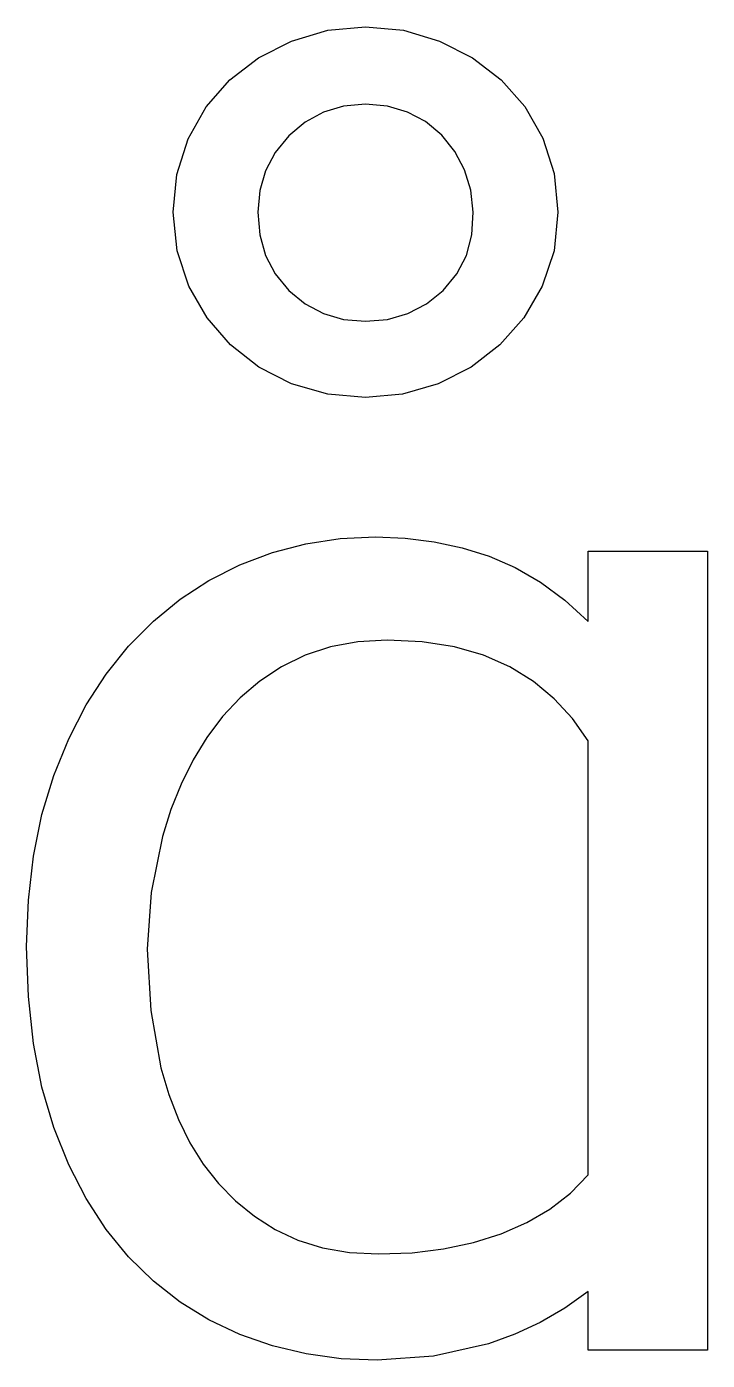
# Model space of a CAD drawing. Extents: x 0.6 to 7.2, y -0.1 to 12.8.
import ezdxf

# ---------------------------------------------------------------- set-up
doc = ezdxf.new("R2010")
doc.units = 0
doc.layers.get('0').update_dxf_attribs({"linetype": 'CONTINUOUS'})

msp = doc.modelspace()

# ---------------------------------------------------------------- linework, layer by layer
at = {"color": 0}
for p, q in [((3.5364, 12.757), (3.90278, 12.7917)), ((3.90278, 12.7917), (4.2691, 12.757)), ((2.86806, 12.4896), (3.1875, 12.6528)), ((3.1875, 12.6528), (3.5364, 12.757)), ((4.2691, 12.757), (4.61806, 12.6528)), ((4.61806, 12.6528), (4.9375, 12.4896)), ((2.59028, 12.2778), (2.86806, 12.4896)), ((4.9375, 12.4896), (5.21528, 12.2778)), ((2.36111, 12.0174), (2.59028, 12.2778)), ((5.21528, 12.2778), (5.44439, 12.0192)), ((2.1875, 11.7083), (2.36111, 12.0174)), ((3.68967, 12.0226), (3.49479, 11.9653)), ((3.90278, 12.0417), (3.68967, 12.0226)), ((4.1154, 12.023), (3.90278, 12.0417)), ((4.30897, 11.967), (4.1154, 12.023)), ((5.44439, 12.0192), (5.61806, 11.7153)), ((3.31808, 11.8698), (3.15972, 11.7361)), ((3.49479, 11.9653), (3.31808, 11.8698)), ((4.48346, 11.8737), (4.30897, 11.967)), ((4.63889, 11.7431), (4.48346, 11.8737)), ((3.15972, 11.7361), (3.02908, 11.5755)), ((4.76731, 11.5847), (4.63889, 11.7431)), ((2.07813, 11.3646), (2.1875, 11.7083)), ((5.61806, 11.7153), (5.72743, 11.3733)), ((3.02908, 11.5755), (2.93576, 11.3993)), ((4.86106, 11.408), (4.76731, 11.5847)), ((2.04167, 11), (2.07813, 11.3646)), ((2.93576, 11.3993), (2.87978, 11.2075)), ((4.92008, 11.2131), (4.86106, 11.408)), ((5.72743, 11.3733), (5.76389, 11)), ((2.87978, 11.2075), (2.86111, 11)), ((4.94444, 11), (4.92008, 11.2131)), ((2.07986, 10.6268), (2.04167, 11)), ((2.86111, 11), (2.87978, 10.7808)), ((4.93142, 10.7808), (4.94444, 11)), ((5.76389, 11), (5.72564, 10.6267)), ((2.87978, 10.7808), (2.93576, 10.5816)), ((4.87847, 10.5816), (4.93142, 10.7808)), ((2.19444, 10.2847), (2.07986, 10.6268)), ((2.93576, 10.5816), (3.02908, 10.4023)), ((4.78558, 10.4023), (4.87847, 10.5816)), ((5.72564, 10.6267), (5.61111, 10.2847)), ((3.02908, 10.4023), (3.15972, 10.2431)), ((4.65278, 10.2431), (4.78558, 10.4023)), ((2.37147, 9.97922), (2.19444, 10.2847)), ((3.15972, 10.2431), (3.31808, 10.1125)), ((4.49126, 10.1125), (4.65278, 10.2431)), ((5.61111, 10.2847), (5.43229, 9.97917)), ((3.31808, 10.1125), (3.49479, 10.0192)), ((4.31244, 10.0192), (4.49126, 10.1125)), ((2.59722, 9.71528), (2.37147, 9.97922)), ((3.49479, 10.0192), (3.68967, 9.96317)), ((3.68967, 9.96317), (3.90278, 9.94444)), ((3.90278, 9.94444), (4.11626, 9.96317)), ((4.11626, 9.96317), (4.31244, 10.0192)), ((5.43229, 9.97917), (5.20139, 9.71528)), ((2.86979, 9.5), (2.59722, 9.71528)), ((5.20139, 9.71528), (4.92361, 9.5)), ((3.1875, 9.34028), (2.86979, 9.5)), ((4.92361, 9.5), (4.60417, 9.34028)), ((3.5364, 9.24138), (3.1875, 9.34028)), ((4.60417, 9.34028), (4.25868, 9.24138)), ((3.90278, 9.20833), (3.5364, 9.24138)), ((4.25868, 9.24138), (3.90278, 9.20833)), ((3.00131, 7.70876), (3.32465, 7.7934)), ((3.32465, 7.7934), (3.65756, 7.84418)), ((3.65756, 7.84418), (4, 7.86111)), ((4, 7.86111), (4.28728, 7.84939)), ((4.28728, 7.84939), (4.56592, 7.81424)), ((4.56592, 7.81424), (4.83589, 7.75564)), ((4.83589, 7.75564), (5.09722, 7.67361)), ((2.6875, 7.59028), (3.00131, 7.70876)), ((5.09722, 7.67361), (5.34983, 7.56381)), ((6.05556, 7.04167), (6.05556, 7.72222)), ((6.05556, 7.72222), (7.20833, 7.72222)), ((7.20833, 7.72222), (7.20833, 0)), ((2.3884, 7.43972), (2.6875, 7.59028)), ((5.34983, 7.56381), (5.59375, 7.42188)), ((2.10932, 7.25874), (2.3884, 7.43972)), ((5.59375, 7.42188), (5.829, 7.24783)), ((1.85021, 7.04736), (2.10932, 7.25874)), ((5.829, 7.24783), (6.05556, 7.04167)), ((1.61111, 6.80556), (1.85021, 7.04736)), ((3.82856, 6.84506), (3.56424, 6.79688)), ((4.11111, 6.86111), (3.82856, 6.84506)), ((4.45096, 6.84506), (4.11111, 6.86111)), ((4.76215, 6.79688), (4.45096, 6.84506)), ((1.3941, 6.53472), (1.61111, 6.80556)), ((3.31814, 6.71658), (3.09028, 6.60417)), ((3.56424, 6.79688), (3.31814, 6.71658)), ((5.04471, 6.71658), (4.76215, 6.79688)), ((5.29861, 6.60417), (5.04471, 6.71658)), ((3.09028, 6.60417), (2.88108, 6.46533)), ((5.52561, 6.46317), (5.29861, 6.60417)), ((1.20139, 6.23611), (1.3941, 6.53472)), ((2.88108, 6.46533), (2.69097, 6.30556)), ((5.72743, 6.29693), (5.52561, 6.46317)), ((1.03299, 5.90972), (1.20139, 6.23611)), ((2.69097, 6.30556), (2.51997, 6.125)), ((5.90408, 6.10553), (5.72743, 6.29693)), ((2.51997, 6.125), (2.36806, 5.92361)), ((6.05556, 5.88889), (5.90408, 6.10553)), ((0.888889, 5.55556), (1.03299, 5.90972)), ((2.36806, 5.92361), (2.23432, 5.70492)), ((6.05556, 1.69444), (6.05556, 5.88889)), ((2.23432, 5.70492), (2.118, 5.47228)), ((0.773383, 5.17626), (0.888889, 5.55556)), ((2.118, 5.47228), (2.01904, 5.22575)), ((0.690918, 4.77436), (0.773383, 5.17626)), ((2.01904, 5.22575), (1.9375, 4.96528)), ((1.9375, 4.96528), (1.82813, 4.42535)), ((0.641439, 4.34988), (0.690918, 4.77436)), ((1.82813, 4.42535), (1.79167, 3.875)), ((0.625, 3.90278), (0.641439, 4.34988)), ((0.641439, 3.4184), (0.625, 3.90278)), ((1.79167, 3.875), (1.82465, 3.28304)), ((0.690918, 2.96528), (0.641439, 3.4184)), ((1.82465, 3.28304), (1.92361, 2.72917)), ((0.773383, 2.5434), (0.690918, 2.96528)), ((1.92361, 2.72917), (1.99864, 2.47049)), ((0.888889, 2.15278), (0.773383, 2.5434)), ((1.99864, 2.47049), (2.09201, 2.22917)), ((2.09201, 2.22917), (2.20356, 2.00521)), ((1.03299, 1.7934), (0.888889, 2.15278)), ((2.20356, 2.00521), (2.33333, 1.79861)), ((1.20139, 1.46528), (1.03299, 1.7934)), ((2.33333, 1.79861), (2.48085, 1.61068)), ((5.88325, 1.51822), (6.05556, 1.69444)), ((2.48085, 1.61068), (2.64578, 1.44271)), ((1.3941, 1.1684), (1.20139, 1.46528)), ((2.64578, 1.44271), (2.82807, 1.29471)), ((5.68576, 1.36458), (5.88325, 1.51822)), ((2.82807, 1.29471), (3.02778, 1.16667)), ((5.46311, 1.23351), (5.68576, 1.36458)), ((1.61111, 0.902778), (1.3941, 1.1684)), ((3.02778, 1.16667), (3.24653, 1.06342)), ((5.21528, 1.125), (5.46311, 1.23351)), ((3.24653, 1.06342), (3.48611, 0.989637)), ((4.65799, 0.979221), (4.94575, 1.03998)), ((4.94575, 1.03998), (5.21528, 1.125)), ((1.85021, 0.668403), (1.61111, 0.902778)), ((3.48611, 0.989637), (3.74653, 0.945367)), ((3.74653, 0.945367), (4.02778, 0.930556)), ((4.02778, 0.930556), (4.352, 0.942762)), ((4.352, 0.942762), (4.65799, 0.979221)), ((2.10932, 0.465278), (1.85021, 0.668403)), ((6.05556, 0.569444), (5.82856, 0.407553)), ((6.05556, 0), (6.05556, 0.569444)), ((2.3884, 0.293403), (2.10932, 0.465278)), ((5.82856, 0.407553), (5.59201, 0.269097)), ((2.6875, 0.152778), (2.3884, 0.293403)), ((5.59201, 0.269097), (5.34592, 0.154135)), ((3.00217, 0.043403), (2.6875, 0.152778)), ((5.34592, 0.154135), (5.09028, 0.0625)), ((3.32813, -0.034722), (3.00217, 0.043403)), ((5.09028, 0.0625), (4.56076, -0.057292)), ((7.20833, 0), (6.05556, 0)), ((3.66536, -0.081597), (3.32813, -0.034722)), ((4.01389, -0.097222), (3.66536, -0.081597)), ((4.56076, -0.057292), (4.01389, -0.097222))]:
    msp.add_line(p, q, dxfattribs=at)

doc.saveas('drawing.dxf')
